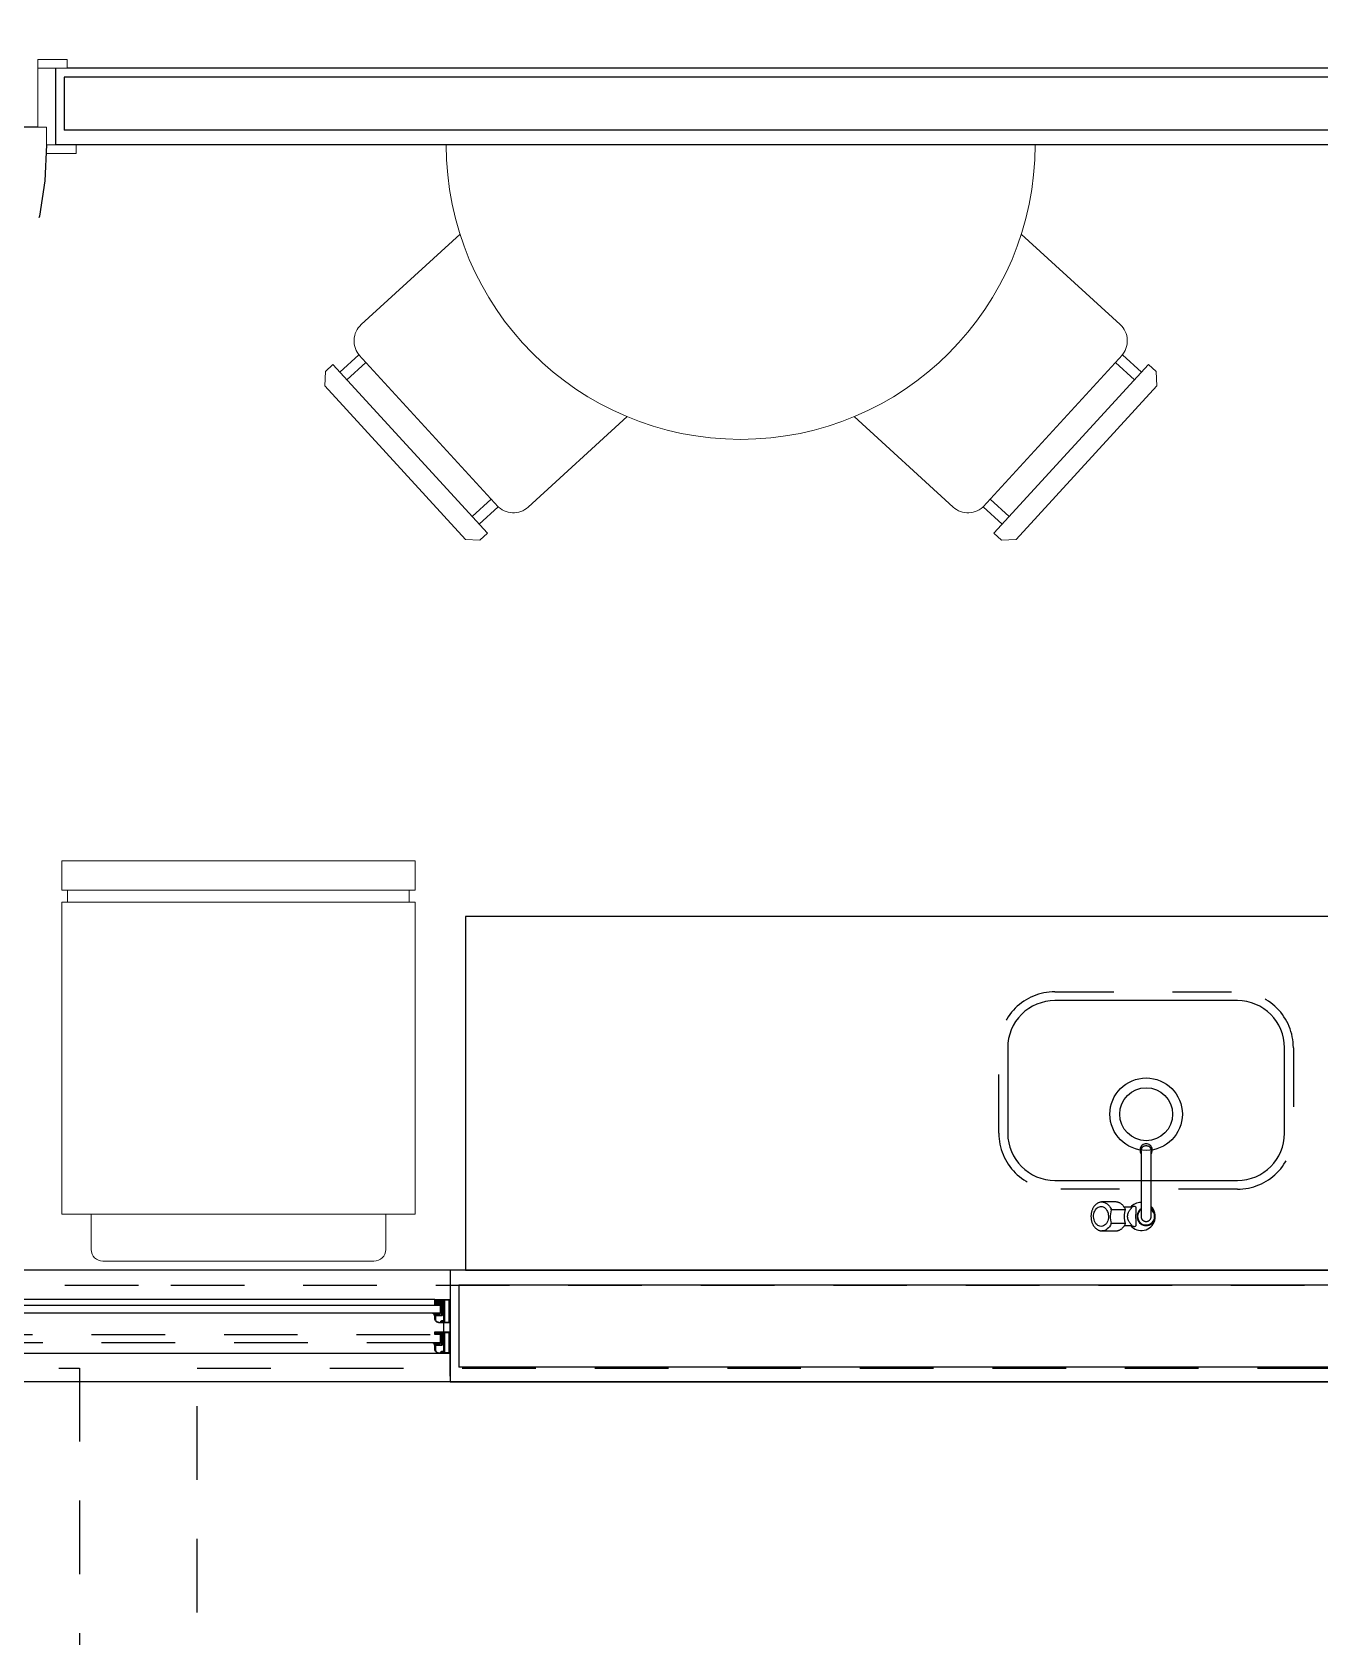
# Model space of a CAD drawing. Header units: millimetres. Extents: x 188.6 to 263.2, y 40.1 to 120.1.
# Drawn here: x 215.777 to 217.963, y 87.462 to 90.186 of the extents above; entities that cross this region are included whole.
import ezdxf

# ---------------------------------------------------------------- set-up
doc = ezdxf.new("R2010")
doc.units = ezdxf.units.MM
for name, pattern in [('_XREF_APTOS 603 E 604$0$HIDDEN2', [0.1875, 0.125, -0.0625]), ('_XREF_APTOS 603 E 604$0$XREF-TIPO$0$HIDDEN', [0.375, 0.25, -0.125]), ('_XREF_APTOS 603 E 604$0$XREF-TIPO$0$HIDDEN2', [0.1875, 0.125, -0.0625]), ('HIDDEN2', [0.1875, 0.125, -0.0625])]:
    doc.linetypes.add(name, pattern=pattern)
for name, color, linetype in [('_XREF_APTOS 603 E 604$0$A-MC-ALVENARIA', 8, 'Continuous'), ('_XREF_APTOS 603 E 604$0$L-MC-LAYOUT MOLHADO', 8, 'Continuous'), ('_XREF_APTOS 603 E 604$0$R-MC-REBOCO', 8, 'Continuous'), ('_XREF_APTOS 603 E 604$0$XREF-TIPO$0$E-MC-ESQUADRIAS', 8, 'Continuous'), ('_XREF_APTOS 603 E 604$0$XREF-TIPO$0$V-MC-VISTA1', 8, 'Continuous'), ('_XREF_APTOS 603 E 604$0$XREF-TIPO$0$V-MC-VISTA2', 8, 'Continuous'), ('ARQ', 8, 'Continuous'), ('ESTR-VIGAS', 11, 'HIDDEN2'), ('ESTRUTURA', 7, 'Continuous'), ('INC-HID-TEXTO', 7, 'Continuous')]:
    doc.layers.add(name, color=color, linetype=linetype)
doc.layers.add('_XREF_APTOS 603 E 604$0$L-MC-LAYOUT', color=8, linetype='Continuous', lineweight=5)
doc.styles.add('60-100', font='romans.shx', dxfattribs={"height": 0.16})
doc.dimstyles.new('SETAS75', dxfattribs={"dimtxt": 0.16, "dimasz": 0.15, "dimexe": 0.15, "dimexo": 0, "dimgap": 0.1, "dimtad": 1, "dimzin": 10, "dimdsep": 46, "dimtxsty": '60-100', "dimblk1": 'OPEN', "dimblk2": 'OPEN', "dimsah": 1, "dimcen": 0, "dimclrd": 244, "dimclre": 244, "dimclrt": 7, "dimadec": 0, "dimazin": 0, "dimtfac": 1, "dimtix": 1, "dimtmove": 2, "dimatfit": 3, "dimldrblk": 'OPEN', "dimfxl": 0.15, "dimtolj": 1, "dimtzin": 6, "dimarcsym": 0})

# ---------------------------------------------------------------- blocks, each defined once
blk = doc.blocks.new('COBERTURA_29-09-2016')
at = {"layer": 'ESTR-VIGAS'}
for points in [[(9.28, 1.68), (5.67, 1.68)], [(14.86, 1.68), (9.28, 1.68)], [(5.77, 1.54), (9.18, 1.54)], [(9.18, 1.54), (9.18, 0)], [(9.38, 1.54), (14.86, 1.54)], [(9.38, 0), (9.38, 1.54)]]:
    blk.add_lwpolyline(points, dxfattribs=at)
blk = doc.blocks.new('_XREF_APTOS 603 E 604$0$XREF-TIPO$0$A$C09674F7B')
at = {"layer": 'ARQ'}
h = blk.add_hatch(dxfattribs=at)
h.set_pattern_fill('ANSI31', color=252, scale=0.0003, style=0)
h.set_pattern_definition([(45, (135.7119826, -159.238119), (-0.000673519209, 0.000673519209), [])])
h.paths.add_polyline_path([(0.0148, 0.0907), (0.0258, 0.0907), (0.0258, 0.0824), (0.0166, 0.0824), (0.0148, 0.0824)])
h = blk.add_hatch(dxfattribs=at)
h.set_pattern_fill('ANSI31', color=252, scale=0.0003, style=0)
h.set_pattern_definition([(45, (136.97132, -159.2343163), (-0.000673519209, 0.000673519209), [])])
h.paths.add_polyline_path([(1.2852, 0.0824), (1.2852, 0.0907), (1.2742, 0.0907), (1.2742, 0.0824)])
h = blk.add_hatch(dxfattribs=at)
h.set_pattern_fill('ANSI31', color=252, scale=0.0003, style=0)
h.set_pattern_definition([(45, (135.7119848, -159.3025696), (-0.000673519209, 0.000673519209), [])])
h.paths.add_polyline_path([(0.0148, 0.0324), (0.0148, 0.0357), (0.0258, 0.0357), (0.0258, 0.0324), (0.0245, 0.0324)])
h = blk.add_hatch(dxfattribs=at)
h.set_pattern_fill('ANSI31', color=252, scale=0.0003, style=0)
h.set_pattern_definition([(45, (136.9713171, -159.30447675), (-0.000673519209, 0.000673519209), [])])
h.paths.add_polyline_path([(1.2742, 0.0305), (1.2742, 0.0338), (1.2852, 0.0338), (1.2852, 0.0305), (1.2838, 0.0305)])
at = {"layer": 'ARQ', "color": 8}
for p, q in [((0, 0), (0, 0.0919)), ((0.0258, 0.0919), (1.2742, 0.0919)), ((0.0108, 0.0369), (0.0108, 0.0519)), ((1.2892, 0.035), (1.2892, 0.0519)), ((1.3, 0.035), (1.3, 0.0519)), ((0.0144, 0), (1.289, 0))]:
    blk.add_line(p, q, dxfattribs=at)
at = {"layer": 'ARQ'}
blk.add_line((0.0108, 0), (0.0108, 0.0353), dxfattribs=at)
for points in [[(0.0258, 0.0919), (0, 0.0919), (0, 0.0519), (0.0144, 0.0519, 0.446841), (0.0148, 0.0523), (0.0148, 0.0526, 0.480957), (0.0143, 0.0531), (0.0138, 0.0531), (0.0138, 0.0547, 0.329606), (0.0135, 0.0551), (0.0133, 0.0552), (0.0129, 0.0552), (0.0127, 0.0549), (0.0127, 0.0535, -0.409991), (0.0123, 0.0531), (0.0112, 0.0531, -0.414214), (0.0108, 0.0535), (0.0108, 0.0903, -0.414214), (0.0112, 0.0907), (0.0123, 0.0907, -0.414214), (0.0127, 0.0903), (0.0127, 0.0833, 0.414214), (0.0131, 0.0829), (0.0134, 0.0829, 0.414214), (0.0138, 0.0833), (0.0138, 0.0903, -0.414214), (0.0142, 0.0907), (0.0258, 0.0907), (0.0258, 0.0919)], [(1.2742, 0.0919), (1.3, 0.0919), (1.3, 0.0519), (1.2856, 0.0519, -0.446841), (1.2852, 0.0523), (1.2852, 0.0526, -0.480957), (1.2857, 0.0531), (1.2862, 0.0531), (1.2862, 0.0547, -0.329606), (1.2865, 0.0551), (1.2867, 0.0552), (1.2871, 0.0552), (1.2873, 0.0549), (1.2873, 0.0535, 0.409991), (1.2877, 0.0531), (1.2888, 0.0531, 0.414214), (1.2892, 0.0535), (1.2892, 0.0903, 0.414214), (1.2888, 0.0907), (1.2877, 0.0907, 0.414214), (1.2873, 0.0903), (1.2873, 0.0833, -0.414214), (1.2869, 0.0829), (1.2866, 0.0829, -0.414214), (1.2862, 0.0833), (1.2862, 0.0903, 0.414214), (1.2858, 0.0907), (1.2742, 0.0907), (1.2742, 0.0919)], [(0.0258, 0.0369), (0, 0.0369), (0, 0), (0.0144, 0, 0.446841), (0.0148, 0.0004), (0.0148, 0.0007, 0.480957), (0.0143, 0.0012), (0.0138, 0.0012), (0.0138, 0.0028, 0.329606), (0.0135, 0.0032), (0.0133, 0.0033), (0.0129, 0.0033), (0.0127, 0.0029), (0.0127, 0.0016, -0.409991), (0.0123, 0.0012), (0.0112, 0.0012, -0.414214), (0.0108, 0.0016), (0.0108, 0.0353, -0.414214), (0.0112, 0.0357), (0.0123, 0.0357, -0.414214), (0.0127, 0.0353), (0.0127, 0.0333, 0.414214), (0.0131, 0.0329), (0.0134, 0.0329, 0.414214), (0.0138, 0.0333), (0.0138, 0.0353, -0.414214), (0.0142, 0.0357), (0.0258, 0.0357), (0.0258, 0.0369)], [(1.2742, 0.035), (1.3, 0.035), (1.3, 0), (1.2856, 0, -0.446841), (1.2852, 0.0004), (1.2852, 0.0007, -0.480957), (1.2857, 0.0012), (1.2862, 0.0012), (1.2862, 0.0028, -0.329606), (1.2865, 0.0032), (1.2867, 0.0033), (1.2871, 0.0033), (1.2873, 0.0029), (1.2873, 0.0016, 0.409991), (1.2877, 0.0012), (1.2888, 0.0012, 0.414214), (1.2892, 0.0016), (1.2892, 0.0334, 0.414214), (1.2888, 0.0338), (1.2877, 0.0338, 0.414214), (1.2873, 0.0334), (1.2873, 0.0313, -0.414214), (1.2869, 0.0309), (1.2866, 0.0309, -0.414214), (1.2862, 0.0313), (1.2862, 0.0334, 0.414214), (1.2858, 0.0338), (1.2742, 0.0338), (1.2742, 0.035)]]:
    blk.add_lwpolyline(points, format="xyb", dxfattribs=at)
for points in [[(0.0011, 0.0907), (0.0097, 0.0907), (0.0097, 0.0532), (0.0011, 0.0532), (0.0011, 0.0907)], [(0.0014, 0.0904), (0.0094, 0.0904), (0.0094, 0.0535), (0.0014, 0.0535)], [(0.0258, 0.0907), (0.0148, 0.0907), (0.0148, 0.0824), (0.0258, 0.0824)], [(0.0166, 0.0684), (1.2838, 0.0684), (1.2838, 0.0824), (0.0166, 0.0824)], [(1.2742, 0.0907), (1.2852, 0.0907), (1.2852, 0.0824), (1.2742, 0.0824)], [(1.2989, 0.0907), (1.2903, 0.0907), (1.2903, 0.0532), (1.2989, 0.0532), (1.2989, 0.0907)], [(1.2986, 0.0904), (1.2906, 0.0904), (1.2906, 0.0535), (1.2986, 0.0535)], [(0.0011, 0.0357), (0.0097, 0.0357), (0.0097, 0.0013), (0.0011, 0.0013), (0.0011, 0.0357)], [(0.0014, 0.0354), (0.0094, 0.0354), (0.0094, 0.0016), (0.0014, 0.0016)], [(0.0258, 0.0357), (0.0148, 0.0357), (0.0148, 0.0324), (0.0258, 0.0324)], [(1.2742, 0.0338), (1.2852, 0.0338), (1.2852, 0.0305), (1.2742, 0.0305)], [(1.2989, 0.0338), (1.2903, 0.0338), (1.2903, 0.0013), (1.2989, 0.0013), (1.2989, 0.0338)], [(1.2986, 0.0335), (1.2906, 0.0335), (1.2906, 0.0016), (1.2986, 0.0016)]]:
    blk.add_lwpolyline(points, close=True, dxfattribs=at)
for points in [[(0.0258, 0.0581), (0.0258, 0.0654), (0.0257, 0.0656), (0.0254, 0.0658), (0.0252, 0.0658), (0.0249, 0.0656), (0.0248, 0.0654), (0.0248, 0.0648), (0.0148, 0.0648), (0.0141, 0.065), (0.0138, 0.0658), (0.0138, 0.0818), (0.0135, 0.0825), (0.0124, 0.0829), (0.0122, 0.0834), (0.0125, 0.0835), (0.0126, 0.0838), (0.0124, 0.0892), (0.012, 0.0894), (0.0117, 0.0894), (0.0113, 0.0892), (0.0112, 0.0839), (0.0112, 0.0834), (0.0117, 0.0822), (0.0128, 0.0818), (0.0128, 0.0658), (0.0134, 0.0643), (0.0148, 0.0638), (0.0244, 0.0638), (0.0247, 0.0636), (0.0248, 0.0634), (0.0248, 0.0581), (0.0241, 0.0558), (0.0224, 0.0544), (0.0193, 0.0534), (0.0162, 0.0529), (0.0159, 0.053), (0.0158, 0.0533), (0.0158, 0.0539), (0.0155, 0.0548), (0.0148, 0.0556), (0.0139, 0.0561), (0.0136, 0.0562), (0.0134, 0.0563), (0.0116, 0.0563), (0.0113, 0.0561), (0.0112, 0.0557), (0.0114, 0.0554), (0.0122, 0.055), (0.0124, 0.055), (0.0126, 0.055), (0.013, 0.0553), (0.0134, 0.0553), (0.0142, 0.0548), (0.0144, 0.0545), (0.0144, 0.0542), (0.0138, 0.0539), (0.0138, 0.0536), (0.0139, 0.0534), (0.0142, 0.0533), (0.0148, 0.0533), (0.0148, 0.0523), (0.0149, 0.052), (0.0152, 0.0519), (0.0191, 0.0523), (0.0228, 0.0535), (0.025, 0.0553), (0.0258, 0.0581)], [(1.2742, 0.0581), (1.2742, 0.0654), (1.2743, 0.0656), (1.2746, 0.0658), (1.2748, 0.0658), (1.2751, 0.0656), (1.2752, 0.0654), (1.2752, 0.0648), (1.2852, 0.0648), (1.2859, 0.065), (1.2862, 0.0658), (1.2862, 0.0818), (1.2865, 0.0825), (1.2877, 0.0829), (1.2878, 0.0834), (1.2875, 0.0835), (1.2874, 0.0838), (1.2876, 0.0892), (1.288, 0.0894), (1.2883, 0.0894), (1.2887, 0.0892), (1.2888, 0.0839), (1.2888, 0.0834), (1.2884, 0.0822), (1.2872, 0.0818), (1.2872, 0.0658), (1.2866, 0.0643), (1.2852, 0.0638), (1.2756, 0.0638), (1.2754, 0.0636), (1.2752, 0.0634), (1.2752, 0.0581), (1.2759, 0.0558), (1.2776, 0.0544), (1.2807, 0.0534), (1.2838, 0.0529), (1.2841, 0.053), (1.2842, 0.0533), (1.2842, 0.0539), (1.2845, 0.0548), (1.2852, 0.0556), (1.2861, 0.0561), (1.2864, 0.0562), (1.2866, 0.0563), (1.2884, 0.0563), (1.2887, 0.0561), (1.2888, 0.0557), (1.2886, 0.0554), (1.2878, 0.055), (1.2877, 0.055), (1.2875, 0.055), (1.287, 0.0553), (1.2866, 0.0553), (1.2858, 0.0548), (1.2856, 0.0545), (1.2857, 0.0542), (1.2862, 0.0539), (1.2862, 0.0536), (1.2861, 0.0534), (1.2858, 0.0533), (1.2852, 0.0533), (1.2852, 0.0523), (1.2851, 0.052), (1.2848, 0.0519), (1.281, 0.0523), (1.2772, 0.0535), (1.275, 0.0553), (1.2742, 0.0581)], [(0.0184, 0.0673), (0.019, 0.0675), (0.0197, 0.0676), (0.0199, 0.0677), (0.02, 0.068), (0.0198, 0.0683), (0.0189, 0.0683), (0.0179, 0.068), (0.017, 0.0674), (0.0169, 0.0672), (0.0169, 0.067), (0.0172, 0.0664), (0.0179, 0.0662), (0.021, 0.0662), (0.0211, 0.0661), (0.0212, 0.066), (0.0212, 0.0659), (0.0212, 0.0658), (0.0214, 0.0657), (0.0242, 0.0657), (0.0243, 0.0658), (0.0244, 0.0659), (0.0244, 0.066), (0.0244, 0.0661), (0.0246, 0.0662), (0.0256, 0.0662), (0.0258, 0.0662), (0.0258, 0.066), (0.0258, 0.0646), (0.0259, 0.0643), (0.0262, 0.0642), (0.0264, 0.0643), (0.0266, 0.0645), (0.0271, 0.0664), (0.0277, 0.0672), (0.0289, 0.0676), (0.029, 0.0678), (0.029, 0.0682), (0.0288, 0.0683), (0.0276, 0.0683), (0.0269, 0.0681), (0.0263, 0.0674), (0.0263, 0.0674), (0.0261, 0.0673), (0.0248, 0.0673), (0.0255, 0.0675), (0.0261, 0.0676), (0.0264, 0.0677), (0.0265, 0.068), (0.0265, 0.0682), (0.0264, 0.0683), (0.0253, 0.0683), (0.0243, 0.0679), (0.0235, 0.0674), (0.0234, 0.0673), (0.0232, 0.0673), (0.0214, 0.0673), (0.0221, 0.0675), (0.0228, 0.0676), (0.0231, 0.0677), (0.0232, 0.068), (0.0231, 0.0683), (0.0219, 0.0683), (0.0209, 0.068), (0.0201, 0.0674), (0.02, 0.0673), (0.0198, 0.0673), (0.0184, 0.0673)], [(1.2816, 0.0673), (1.281, 0.0675), (1.2803, 0.0676), (1.2801, 0.0677), (1.28, 0.068), (1.2802, 0.0683), (1.2811, 0.0683), (1.2821, 0.068), (1.283, 0.0674), (1.2831, 0.0672), (1.2831, 0.067), (1.2828, 0.0664), (1.2822, 0.0662), (1.2791, 0.0662), (1.2789, 0.0661), (1.2789, 0.066), (1.2789, 0.0659), (1.2788, 0.0658), (1.2787, 0.0657), (1.2759, 0.0657), (1.2757, 0.0658), (1.2757, 0.0659), (1.2757, 0.066), (1.2756, 0.0661), (1.2755, 0.0662), (1.2744, 0.0662), (1.2743, 0.0662), (1.2742, 0.066), (1.2742, 0.0646), (1.2741, 0.0643), (1.2738, 0.0642), (1.2736, 0.0643), (1.2734, 0.0645), (1.2729, 0.0664), (1.2723, 0.0672), (1.2711, 0.0676), (1.271, 0.0678), (1.271, 0.0682), (1.2713, 0.0683), (1.2724, 0.0683), (1.2731, 0.0681), (1.2737, 0.0674), (1.2738, 0.0674), (1.274, 0.0673), (1.2752, 0.0673), (1.2746, 0.0675), (1.2739, 0.0676), (1.2736, 0.0677), (1.2735, 0.068), (1.2735, 0.0682), (1.2736, 0.0683), (1.2747, 0.0683), (1.2757, 0.0679), (1.2765, 0.0674), (1.2767, 0.0673), (1.2768, 0.0673), (1.2786, 0.0673), (1.2779, 0.0675), (1.2773, 0.0676), (1.2769, 0.0677), (1.2768, 0.068), (1.2769, 0.0683), (1.2781, 0.0683), (1.2791, 0.068), (1.2799, 0.0674), (1.2801, 0.0673), (1.2802, 0.0673), (1.2816, 0.0673)], [(0.0258, 0.0062), (0.0258, 0.0154), (0.0257, 0.0156), (0.0254, 0.0158), (0.0252, 0.0158), (0.0249, 0.0156), (0.0248, 0.0154), (0.0248, 0.0148), (0.0148, 0.0148), (0.0141, 0.015), (0.0138, 0.0158), (0.0138, 0.0318), (0.0135, 0.0325), (0.0124, 0.0329), (0.0122, 0.0334), (0.0125, 0.0335), (0.0126, 0.0338), (0.0124, 0.0342), (0.012, 0.0344), (0.0117, 0.0344), (0.0113, 0.0342), (0.0112, 0.0339), (0.0112, 0.0334), (0.0117, 0.0322), (0.0128, 0.0318), (0.0128, 0.0158), (0.0134, 0.0143), (0.0148, 0.0138), (0.0244, 0.0138), (0.0247, 0.0136), (0.0248, 0.0134), (0.0248, 0.0062), (0.0241, 0.0039), (0.0224, 0.0025), (0.0194, 0.0015), (0.0162, 0.001), (0.016, 0.0011), (0.0158, 0.0014), (0.0158, 0.002), (0.0155, 0.0029), (0.0148, 0.0037), (0.0139, 0.0042), (0.0136, 0.0043), (0.0134, 0.0043), (0.0116, 0.0043), (0.0113, 0.0042), (0.0112, 0.0038), (0.0114, 0.0035), (0.0122, 0.0031), (0.0124, 0.003), (0.0126, 0.0031), (0.013, 0.0033), (0.0134, 0.0033), (0.0142, 0.0029), (0.0144, 0.0026), (0.0144, 0.0023), (0.0138, 0.002), (0.0138, 0.0017), (0.0139, 0.0015), (0.0142, 0.0013), (0.0148, 0.0013), (0.0148, 0.0004), (0.0149, 0.0001), (0.0152, 0), (0.0191, 0.0004), (0.0228, 0.0016), (0.025, 0.0034), (0.0258, 0.0062)], [(1.2742, 0.0062), (1.2742, 0.0134), (1.2743, 0.0137), (1.2746, 0.0138), (1.2748, 0.0138), (1.2751, 0.0137), (1.2752, 0.0134), (1.2752, 0.0128), (1.2852, 0.0128), (1.2859, 0.0131), (1.2862, 0.0138), (1.2862, 0.0298), (1.2865, 0.0306), (1.2876, 0.031), (1.2878, 0.0314), (1.2875, 0.0316), (1.2874, 0.0319), (1.2876, 0.0323), (1.288, 0.0325), (1.2883, 0.0325), (1.2887, 0.0323), (1.2888, 0.032), (1.2888, 0.0314), (1.2884, 0.0303), (1.2872, 0.0298), (1.2872, 0.0138), (1.2866, 0.0124), (1.2852, 0.0118), (1.2756, 0.0118), (1.2754, 0.0117), (1.2752, 0.0114), (1.2752, 0.0062), (1.2759, 0.0039), (1.2776, 0.0025), (1.2807, 0.0015), (1.2838, 0.001), (1.2841, 0.0011), (1.2842, 0.0014), (1.2842, 0.002), (1.2845, 0.0029), (1.2852, 0.0037), (1.2861, 0.0042), (1.2864, 0.0043), (1.2866, 0.0043), (1.2884, 0.0043), (1.2887, 0.0042), (1.2888, 0.0038), (1.2886, 0.0035), (1.2878, 0.0031), (1.2877, 0.003), (1.2875, 0.0031), (1.287, 0.0033), (1.2866, 0.0033), (1.2858, 0.0029), (1.2856, 0.0026), (1.2857, 0.0023), (1.2862, 0.002), (1.2862, 0.0017), (1.2861, 0.0015), (1.2858, 0.0013), (1.2852, 0.0013), (1.2852, 0.0004), (1.2851, 0.0001), (1.2848, 0), (1.281, 0.0004), (1.2772, 0.0016), (1.275, 0.0034), (1.2742, 0.0062)], [(0.0184, 0.0173), (0.019, 0.0175), (0.0197, 0.0176), (0.0199, 0.0177), (0.02, 0.018), (0.0198, 0.0183), (0.0189, 0.0183), (0.0179, 0.018), (0.017, 0.0174), (0.0169, 0.0172), (0.0169, 0.017), (0.0172, 0.0164), (0.0179, 0.0162), (0.021, 0.0162), (0.0211, 0.0161), (0.0212, 0.016), (0.0212, 0.0159), (0.0212, 0.0158), (0.0214, 0.0157), (0.0242, 0.0157), (0.0243, 0.0158), (0.0244, 0.0159), (0.0244, 0.016), (0.0244, 0.0161), (0.0246, 0.0162), (0.0256, 0.0162), (0.0258, 0.0162), (0.0258, 0.016), (0.0258, 0.0146), (0.0259, 0.0143), (0.0262, 0.0142), (0.0264, 0.0143), (0.0266, 0.0145), (0.0271, 0.0164), (0.0277, 0.0172), (0.0289, 0.0176), (0.029, 0.0178), (0.029, 0.0182), (0.0288, 0.0183), (0.0276, 0.0183), (0.0269, 0.0181), (0.0263, 0.0174), (0.0263, 0.0174), (0.0261, 0.0173), (0.0248, 0.0173), (0.0255, 0.0175), (0.0261, 0.0176), (0.0264, 0.0177), (0.0265, 0.018), (0.0265, 0.0182), (0.0264, 0.0183), (0.0253, 0.0183), (0.0243, 0.0179), (0.0235, 0.0174), (0.0234, 0.0173), (0.0232, 0.0173), (0.0214, 0.0173), (0.0221, 0.0175), (0.0228, 0.0176), (0.0231, 0.0177), (0.0232, 0.018), (0.0231, 0.0183), (0.0219, 0.0183), (0.0209, 0.018), (0.0201, 0.0174), (0.02, 0.0173), (0.0198, 0.0173), (0.0184, 0.0173)], [(1.2816, 0.0154), (1.281, 0.0156), (1.2803, 0.0157), (1.2801, 0.0158), (1.28, 0.0161), (1.2802, 0.0164), (1.2811, 0.0164), (1.2821, 0.0161), (1.283, 0.0155), (1.2831, 0.0153), (1.2831, 0.0151), (1.2828, 0.0145), (1.2821, 0.0143), (1.2791, 0.0143), (1.2789, 0.0142), (1.2789, 0.0141), (1.2789, 0.014), (1.2788, 0.0139), (1.2787, 0.0138), (1.2759, 0.0138), (1.2757, 0.0139), (1.2757, 0.014), (1.2757, 0.0141), (1.2756, 0.0142), (1.2755, 0.0143), (1.2744, 0.0143), (1.2743, 0.0142), (1.2742, 0.0141), (1.2742, 0.0127), (1.2741, 0.0124), (1.2738, 0.0123), (1.2736, 0.0124), (1.2734, 0.0126), (1.2729, 0.0145), (1.2723, 0.0153), (1.2711, 0.0157), (1.271, 0.0159), (1.271, 0.0162), (1.2713, 0.0164), (1.2724, 0.0164), (1.2731, 0.0161), (1.2737, 0.0155), (1.2738, 0.0155), (1.274, 0.0154), (1.2752, 0.0154), (1.2746, 0.0156), (1.2739, 0.0157), (1.2736, 0.0158), (1.2735, 0.0161), (1.2735, 0.0163), (1.2736, 0.0164), (1.2747, 0.0164), (1.2757, 0.016), (1.2765, 0.0155), (1.2767, 0.0154), (1.2768, 0.0154), (1.2786, 0.0154), (1.2779, 0.0156), (1.2773, 0.0157), (1.2769, 0.0158), (1.2768, 0.0161), (1.2769, 0.0164), (1.2781, 0.0164), (1.2791, 0.0161), (1.2799, 0.0155), (1.2801, 0.0154), (1.2802, 0.0154), (1.2816, 0.0154)]]:
    blk.add_lwpolyline(points, dxfattribs=at)
at = {"layer": 'ARQ', "linetype": '_XREF_APTOS 603 E 604$0$XREF-TIPO$0$HIDDEN', "ltscale": 0.5}
blk.add_lwpolyline([(0.0166, 0.0184), (1.2838, 0.0184), (1.2838, 0.0324), (0.0166, 0.0324)], close=True, dxfattribs=at)
blk = doc.blocks.new('_XREF_APTOS 603 E 604$0$CUBA_BL47_SUPERIOR')
for p, q in [((0.155, 0.1123), (-0.155, 0.1123)), ((-0.235, 0.0323), (-0.235, -0.1128)), ((0.235, -0.1128), (0.235, 0.0323)), ((-0.155, -0.1928), (0.155, -0.1928))]:
    blk.add_line(p, q)
at = {"color": 8, "linetype": '_XREF_APTOS 603 E 604$0$HIDDEN2', "ltscale": 0.5}
blk.add_lwpolyline([(-0.25, 0.0323, -0.414214), (-0.155, 0.1273), (0.155, 0.1273, -0.414214), (0.25, 0.0323), (0.25, -0.1128, -0.414214), (0.155, -0.2078), (-0.155, -0.2078, -0.414214), (-0.25, -0.1128)], format="xyb", close=True, dxfattribs=at)
at = {"color": 8}
blk.add_circle((0, 0), 0.0615, dxfattribs=at)
blk.add_circle((0, 0), 0.0449)
for centre, start, end in [((-0.155, 0.0323), 90, 180), ((0.155, 0.0323), 0, 90), ((-0.155, -0.1128), 180, 270), ((0.155, -0.1128), 270, 0)]:
    blk.add_arc(centre, 0.08, start, end)
blk = doc.blocks.new('_XREF_APTOS 603 E 604$0$DECA_1195CR40_SUPERIOR')
for p, q in [((-0.0086, 0.0002), (-0.0086, -0.1099)), ((0.0086, -0.1099), (0.0086, 0.0002)), ((0.0369, 0.016), (0.0246, 0.016)), ((0.0512, 0.0249), (0.051, 0.0249)), ((0.0513, 0.0249), (0.0512, 0.0249)), ((0.0751, 0.0249), (0.0513, 0.0249)), ((0.0766, 0.0174), (0.0761, 0.0174)), ((0.0246, -0.0151), (0.0369, -0.0151)), ((0.0513, -0.0241), (0.0751, -0.0241)), ((0.0761, -0.0166), (0.0766, -0.0166)), ((-0.0102, -0.1112), (-0.0102, -0.1129)), ((-0.0086, -0.1099), (-0.0086, -0.1112)), ((0.0086, -0.1112), (0.0086, -0.1099)), ((0.0102, -0.1129), (0.0102, -0.1112))]:
    blk.add_line(p, q)
at = {"color": 8}
for p, q in [((0.0594, 0.0116), (0.0356, 0.0116)), ((0.0356, -0.0108), (0.0594, -0.0108))]:
    blk.add_line(p, q, dxfattribs=at)
for points in [[(0.0086, 0.0002, 0), (0.0086, 0.0005, 0), (0.0086, 0.0009, 0), (0.0086, 0.0012, 0), (0.0086, 0.0014, 0), (0.0085, 0.0016, 0), (0.0085, 0.0017, 0), (0.0085, 0.0018, 0), (0.0085, 0.0019, 0), (0.0085, 0.0021, 0), (0.0084, 0.0022, 0), (0.0084, 0.0023, 0), (0.0084, 0.0024, 0), (0.0084, 0.0024, 0), (0.0083, 0.0025, 0), (0.0083, 0.0026, 0), (0.0082, 0.0029, 0), (0.0081, 0.0032, 0), (0.008, 0.0035, 0), (0.0079, 0.0038, 0), (0.0076, 0.0045, 0), (0.0073, 0.005, 0), (0.0069, 0.0056, 0), (0.0065, 0.0061, 0), (0.006, 0.0065, 0), (0.0055, 0.007, 0), (0.005, 0.0074, 0), (0.0045, 0.0077, 0), (0.004, 0.008, 0), (0.0034, 0.0083, 0), (0.0028, 0.0085, 0), (0.0022, 0.0087, 0), (0.0016, 0.0088, 0), (0.001, 0.0089, 0), (0.0003, 0.009, 0), (-0.0003, 0.009, 0), (-0.0009, 0.0089, 0), (-0.0016, 0.0088, 0), (-0.0022, 0.0087, 0), (-0.0028, 0.0085, 0), (-0.0034, 0.0083, 0), (-0.0039, 0.008, 0), (-0.0045, 0.0077, 0), (-0.005, 0.0074, 0), (-0.0055, 0.007, 0), (-0.006, 0.0066, 0), (-0.0064, 0.0061, 0), (-0.0068, 0.0056, 0), (-0.0072, 0.0051, 0), (-0.0076, 0.0045, 0), (-0.0076, 0.0043, 0), (-0.0077, 0.0042, 0), (-0.0078, 0.004, 0), (-0.0079, 0.0039, 0), (-0.0079, 0.0037, 0), (-0.008, 0.0035, 0), (-0.0081, 0.0032, 0), (-0.0082, 0.003, 0), (-0.0083, 0.0027, 0), (-0.0084, 0.0024, 0), (-0.0085, 0.002, 0), (-0.0085, 0.0016, 0), (-0.0086, 0.0011, 0), (-0.0086, 0.0007, 0), (-0.0086, 0.0002, 0)], [(0.0246, 0.016, 0), (0.0245, 0.016, 0), (0.0243, 0.016, 0), (0.0242, 0.016, 0), (0.0241, 0.016, 0), (0.024, 0.016, 0), (0.024, 0.016, 0), (0.024, 0.016, 0)], [(0.0352, 0.0117, 0), (0.0352, 0.0117, 0), (0.0353, 0.0117, 0), (0.0354, 0.0116, 0), (0.0356, 0.0116, 0)], [(0.0352, 0.0117, 0), (0.0354, 0.0111, 0), (0.0357, 0.0099, 0), (0.036, 0.0087, 0), (0.0362, 0.0075, 0), (0.0364, 0.0063, 0), (0.0366, 0.005, 0), (0.0367, 0.0037, 0), (0.0368, 0.0025, 0), (0.0368, 0.0012, 0), (0.0368, -0.0001, 0), (0.0368, -0.0013, 0), (0.0367, -0.0026, 0), (0.0366, -0.0039, 0), (0.0364, -0.0051, 0), (0.0363, -0.0064, 0), (0.036, -0.0076, 0), (0.0358, -0.0088, 0), (0.0354, -0.01, 0), (0.0352, -0.0109, 0)], [(0.051, 0.0249, 0), (0.0505, 0.0249, 0), (0.0496, 0.0248, 0), (0.0488, 0.0247, 0), (0.0479, 0.0245, 0), (0.047, 0.0243, 0), (0.0462, 0.024, 0), (0.0454, 0.0236, 0), (0.0445, 0.0232, 0), (0.0437, 0.0228, 0), (0.0429, 0.0223, 0), (0.0422, 0.0218, 0), (0.0414, 0.0212, 0), (0.0407, 0.0205, 0), (0.04, 0.0198, 0), (0.0393, 0.0191, 0), (0.0386, 0.0183, 0), (0.038, 0.0175, 0), (0.0374, 0.0167, 0), (0.0368, 0.0158, 0), (0.0363, 0.0149, 0), (0.0358, 0.0139, 0), (0.0354, 0.013, 0), (0.0353, 0.0128, 0)], [(0.0513, 0.0249, 0), (0.0513, 0.0249, 0)], [(0.0639, 0.0004, 0), (0.0641, 0.003, 0), (0.0645, 0.0056, 0), (0.0652, 0.008, 0), (0.0662, 0.0102, 0), (0.0675, 0.0122, 0), (0.0689, 0.014, 0), (0.0705, 0.0154, 0), (0.0723, 0.0164, 0), (0.0742, 0.0171, 0), (0.0761, 0.0174, 0), (0.0766, 0.0174, 0)], [(0.0766, -0.0166, 0), (0.0746, -0.0164, 0), (0.0727, -0.0158, 0), (0.0709, -0.0148, 0), (0.0693, -0.0135, 0), (0.0678, -0.0118, 0), (0.0665, -0.0099, 0), (0.0655, -0.0077, 0), (0.0647, -0.0053, 0), (0.0642, -0.0028, 0), (0.0639, -0.0002, 0), (0.0639, 0.0004, 0)], [(0.0751, -0.0241, 0), (0.0755, -0.0241, 0), (0.0764, -0.024, 0), (0.0773, -0.0239, 0), (0.0781, -0.0237, 0), (0.079, -0.0235, 0), (0.0799, -0.0233, 0), (0.0807, -0.0229, 0), (0.0815, -0.0226, 0), (0.0823, -0.0221, 0), (0.0831, -0.0217, 0), (0.0839, -0.0211, 0), (0.0847, -0.0206, 0), (0.0854, -0.02, 0), (0.0861, -0.0193, 0), (0.0868, -0.0186, 0), (0.0875, -0.0178, 0), (0.0881, -0.017, 0), (0.0888, -0.0162, 0), (0.0893, -0.0153, 0), (0.0899, -0.0144, 0), (0.0904, -0.0135, 0), (0.0909, -0.0125, 0), (0.0913, -0.0115, 0), (0.0917, -0.0105, 0), (0.0921, -0.0095, 0), (0.0924, -0.0084, 0), (0.0927, -0.0073, 0), (0.093, -0.0062, 0), (0.0932, -0.0051, 0), (0.0934, -0.004, 0), (0.0935, -0.0028, 0), (0.0936, -0.0017, 0), (0.0937, -0.0005, 0), (0.0937, 0.0006, 0), (0.0936, 0.0018, 0), (0.0936, 0.0029, 0), (0.0935, 0.0041, 0), (0.0933, 0.0052, 0), (0.0931, 0.0064, 0), (0.0929, 0.0075, 0), (0.0926, 0.0086, 0), (0.0923, 0.0096, 0), (0.092, 0.0107, 0), (0.0916, 0.0117, 0), (0.0912, 0.0128, 0), (0.0907, 0.0137, 0), (0.0902, 0.0147, 0), (0.0897, 0.0156, 0), (0.0891, 0.0165, 0), (0.0885, 0.0174, 0), (0.0879, 0.0182, 0), (0.0873, 0.019, 0), (0.0866, 0.0197, 0), (0.0859, 0.0204, 0), (0.0851, 0.0211, 0), (0.0844, 0.0217, 0), (0.0836, 0.0222, 0), (0.0828, 0.0227, 0), (0.082, 0.0232, 0), (0.0812, 0.0236, 0), (0.0803, 0.0239, 0), (0.0795, 0.0242, 0), (0.0786, 0.0245, 0), (0.0778, 0.0247, 0), (0.0769, 0.0248, 0), (0.076, 0.0249, 0), (0.0751, 0.0249, 0), (0.0751, 0.0249, 0)], [(0.0751, 0.0249, 0), (0.0751, 0.0249, 0)], [(0.0766, 0.0174, 0), (0.0785, 0.0172, 0), (0.0804, 0.0166, 0), (0.0822, 0.0157, 0), (0.0838, 0.0143, 0), (0.0853, 0.0127, 0), (0.0866, 0.0107, 0), (0.0877, 0.0085, 0), (0.0885, 0.0062, 0), (0.089, 0.0036, 0), (0.0892, 0.001, 0), (0.0891, -0.0016, 0), (0.0887, -0.0041, 0), (0.0881, -0.0066, 0), (0.0871, -0.0088, 0), (0.086, -0.0109, 0), (0.0846, -0.0127, 0), (0.083, -0.0142, 0), (0.0812, -0.0154, 0), (0.0794, -0.0161, 0), (0.0775, -0.0165, 0), (0.0766, -0.0166, 0)], [(0.024, -0.0152, 0), (0.024, -0.0152, 0), (0.024, -0.0151, 0), (0.0241, -0.0151, 0), (0.0243, -0.0151, 0), (0.0245, -0.0151, 0), (0.0246, -0.0151, 0)], [(0.0356, -0.0108, 0), (0.0354, -0.0108, 0), (0.0353, -0.0108, 0), (0.0352, -0.0108, 0), (0.0352, -0.0109, 0)], [(0.0353, -0.0119, 0), (0.0355, -0.0125, 0), (0.036, -0.0134, 0), (0.0365, -0.0144, 0), (0.037, -0.0153, 0), (0.0376, -0.0161, 0), (0.0382, -0.017, 0), (0.0389, -0.0178, 0), (0.0395, -0.0185, 0), (0.0402, -0.0193, 0), (0.041, -0.0199, 0), (0.0417, -0.0205, 0), (0.0425, -0.0211, 0), (0.0432, -0.0216, 0), (0.0441, -0.0221, 0), (0.0449, -0.0226, 0), (0.0457, -0.0229, 0), (0.0466, -0.0233, 0), (0.0474, -0.0235, 0), (0.0483, -0.0237, 0), (0.0491, -0.0239, 0), (0.05, -0.024, 0), (0.0509, -0.0241, 0), (0.0514, -0.0241, 0)], [(0.0514, -0.0241, 0), (0.0513, -0.0241, 0)], [(0.0751, -0.0241, 0), (0.0751, -0.0241, 0)], [(-0.0086, -0.1059, 0), (-0.0094, -0.1075, 0), (-0.0099, -0.1091, 0), (-0.0102, -0.1109, 0), (-0.0102, -0.1112, 0)], [(0.0102, -0.1112, 0), (0.01, -0.1095, 0), (0.0096, -0.1078, 0), (0.0088, -0.1062, 0), (0.0086, -0.1059, 0)], [(-0.0102, -0.1129, 0), (-0.01, -0.1147, 0), (-0.0096, -0.1164, 0), (-0.0088, -0.118, 0), (-0.0078, -0.1195, 0), (-0.0065, -0.1207, 0), (-0.0051, -0.1217, 0), (-0.0035, -0.1225, 0), (-0.0018, -0.1229, 0), (0, -0.1231, 0)], [(0, -0.1231, 0), (0.0018, -0.1229, 0), (0.0035, -0.1225, 0), (0.0051, -0.1217, 0), (0.0065, -0.1207, 0), (0.0078, -0.1195, 0), (0.0088, -0.118, 0), (0.0096, -0.1164, 0), (0.01, -0.1147, 0), (0.0102, -0.1129, 0)]]:
    blk.add_polyline3d(points)
for points in [[(0.0253, -0.0151, 0), (0.0249, -0.0153, 0), (0.0243, -0.0157, 0), (0.0235, -0.0161, 0), (0.0227, -0.0164, 0), (0.022, -0.0167, 0), (0.0213, -0.0168, 0), (0.0207, -0.0169, 0), (0.0201, -0.017, 0), (0.0196, -0.0169, 0), (0.0192, -0.0168, 0), (0.0186, -0.0166, 0), (0.0182, -0.0163, 0), (0.0179, -0.0159, 0), (0.0177, -0.0154, 0), (0.0175, -0.0149, 0), (0.0173, -0.0142, 0), (0.0173, -0.0135, 0), (0.0173, -0.0127, 0), (0.0173, -0.0118, 0), (0.0173, -0.0108, 0), (0.0174, -0.01, 0), (0.0174, -0.0091, 0), (0.0175, -0.0082, 0), (0.0175, -0.0072, 0), (0.0176, -0.0065, 0), (0.0176, -0.0056, 0), (0.0177, -0.0051, 0), (0.0177, -0.0044, 0), (0.0177, -0.0038, 0), (0.0177, -0.0034, 0), (0.0177, -0.003, 0), (0.0178, -0.0026, 0), (0.0178, -0.0022, 0), (0.0178, -0.0017, 0), (0.0178, -0.0012, 0), (0.0178, -0.0008, 0), (0.0178, -0.0004, 0), (0.0178, -0.0001, 0), (0.0178, 0.0004, 0), (0.0178, 0.0009, 0), (0.0178, 0.0014, 0), (0.0178, 0.0018, 0), (0.0178, 0.0022, 0), (0.0178, 0.0026, 0), (0.0178, 0.003, 0), (0.0178, 0.0034, 0), (0.0177, 0.004, 0), (0.0177, 0.0047, 0), (0.0177, 0.0053, 0), (0.0177, 0.0058, 0), (0.0176, 0.0067, 0), (0.0176, 0.0074, 0), (0.0175, 0.0087, 0), (0.0174, 0.0099, 0), (0.0174, 0.0109, 0), (0.0173, 0.0119, 0), (0.0173, 0.0129, 0), (0.0173, 0.0138, 0), (0.0173, 0.0146, 0), (0.0174, 0.0154, 0), (0.0176, 0.0161, 0), (0.0178, 0.0166, 0), (0.0181, 0.017, 0), (0.0184, 0.0173, 0), (0.0187, 0.0175, 0), (0.0192, 0.0177, 0), (0.0197, 0.0178, 0), (0.0203, 0.0178, 0), (0.0211, 0.0177, 0), (0.0219, 0.0176, 0), (0.0226, 0.0173, 0), (0.0234, 0.017, 0), (0.0242, 0.0166, 0), (0.025, 0.0162, 0), (0.0253, 0.016, 0)], [(0.0246, 0.016, 0), (0.0244, 0.016, 0), (0.0244, 0.0159, 0), (0.0243, 0.0158, 0), (0.0243, 0.0156, 0), (0.0244, 0.0154, 0), (0.0245, 0.0152, 0), (0.0248, 0.0148, 0), (0.0251, 0.0144, 0), (0.0254, 0.014, 0), (0.0258, 0.0135, 0), (0.0267, 0.0124, 0), (0.0272, 0.0118, 0), (0.0277, 0.0112, 0), (0.0282, 0.0103, 0), (0.0288, 0.0094, 0), (0.0294, 0.0083, 0), (0.0297, 0.0077, 0), (0.03, 0.0071, 0), (0.0303, 0.0064, 0), (0.0305, 0.0056, 0), (0.0307, 0.0052, 0), (0.0308, 0.0048, 0), (0.0309, 0.0044, 0), (0.031, 0.0039, 0), (0.0311, 0.0034, 0), (0.0312, 0.0029, 0), (0.0313, 0.0024, 0), (0.0313, 0.0019, 0), (0.0314, 0.0014, 0), (0.0314, 0.0009, 0), (0.0314, 0.0006, 0), (0.0314, 0.0004, 0), (0.0314, 0.0001, 0), (0.0314, -0.0002, 0), (0.0314, -0.0005, 0), (0.0314, -0.0007, 0), (0.0313, -0.001, 0), (0.0313, -0.0013, 0), (0.0313, -0.0017, 0), (0.0312, -0.0021, 0), (0.0311, -0.0025, 0), (0.0311, -0.0029, 0), (0.031, -0.0033, 0), (0.0309, -0.0036, 0), (0.0308, -0.0041, 0), (0.0306, -0.0045, 0), (0.0303, -0.0053, 0), (0.03, -0.0061, 0), (0.0297, -0.0068, 0), (0.0292, -0.0078, 0), (0.0288, -0.0086, 0), (0.0283, -0.0094, 0), (0.0278, -0.0101, 0), (0.0269, -0.0113, 0), (0.0261, -0.0124, 0), (0.0253, -0.0133, 0), (0.025, -0.0137, 0), (0.0247, -0.014, 0), (0.0245, -0.0144, 0), (0.0243, -0.0147, 0), (0.0243, -0.0149, 0), (0.0243, -0.015, 0), (0.0243, -0.0151, 0), (0.0245, -0.0151, 0), (0.0246, -0.0151, 0)], [(0.0594, 0.0129, 0), (0.0593, 0.0127, 0), (0.0593, 0.0125, 0), (0.0593, 0.0122, 0), (0.0593, 0.0119, 0), (0.0593, 0.0117, 0), (0.0594, 0.0116, 0)], [(0.0594, 0.0129, 0), (0.0607, 0.0155, 0), (0.0623, 0.0179, 0), (0.064, 0.0199, 0), (0.066, 0.0216, 0), (0.0681, 0.023, 0), (0.0703, 0.0241, 0), (0.0725, 0.0247, 0), (0.0749, 0.0249, 0), (0.0751, 0.0249, 0)], [(0.0594, -0.0108, 0), (0.0602, -0.0075, 0), (0.0607, -0.0041, 0), (0.061, -0.0006, 0), (0.0609, 0.0028, 0), (0.0605, 0.0062, 0), (0.0599, 0.0096, 0), (0.0594, 0.0116, 0)], [(0.0594, -0.0108, 0), (0.0593, -0.011, 0), (0.0593, -0.0113, 0), (0.0593, -0.0115, 0), (0.0593, -0.0118, 0), (0.0594, -0.012, 0), (0.0594, -0.0121, 0)], [(0.0751, -0.0241, 0), (0.0727, -0.0239, 0), (0.0705, -0.0233, 0), (0.0682, -0.0223, 0), (0.0662, -0.0209, 0), (0.0642, -0.0192, 0), (0.0624, -0.0172, 0), (0.0609, -0.0149, 0), (0.0595, -0.0123, 0), (0.0594, -0.0121, 0)], [(0.0086, -0.1112, 0), (0.0086, -0.1119, 0), (0.0085, -0.1126, 0), (0.0084, -0.1133, 0), (0.0082, -0.1139, 0), (0.008, -0.1145, 0), (0.0077, -0.1152, 0), (0.0074, -0.1157, 0), (0.007, -0.1163, 0), (0.0066, -0.1168, 0), (0.0061, -0.1173, 0), (0.0056, -0.1178, 0), (0.0051, -0.1182, 0), (0.0045, -0.1186, 0), (0.0039, -0.1189, 0), (0.0033, -0.1192, 0), (0.0027, -0.1194, 0), (0.002, -0.1196, 0), (0.0014, -0.1197, 0), (0.0007, -0.1198, 0), (0, -0.1198, 0), (-0.0007, -0.1198, 0), (-0.0013, -0.1197, 0), (-0.002, -0.1196, 0), (-0.0027, -0.1194, 0), (-0.0033, -0.1192, 0), (-0.0039, -0.1189, 0), (-0.0045, -0.1186, 0), (-0.0051, -0.1182, 0), (-0.0056, -0.1178, 0), (-0.0061, -0.1173, 0), (-0.0066, -0.1168, 0), (-0.007, -0.1163, 0), (-0.0073, -0.1157, 0), (-0.0077, -0.1152, 0), (-0.008, -0.1145, 0), (-0.0082, -0.1139, 0), (-0.0084, -0.1133, 0), (-0.0085, -0.1126, 0), (-0.0086, -0.1119, 0), (-0.0086, -0.1112, 0)]]:
    blk.add_polyline3d(points, dxfattribs=at)
for centre, radius, start, end in [((0.0083, 0.0004), 0.0239, 40.6224, 224.7251), ((0, 0.0004), 0.0155, 303.7054, 236.2946), ((0, 0.0004), 0.00862, 180, 180.586), ((0, 0.0004), 0.00862, 180.586, 182.5957), ((0, 0.0004), 0.00862, 357.1497, 359.5628), ((0, 0.0004), 0.00862, 359.5628, 0), ((0.0366, 0.0122), 0.0015, 156.1757, 196.6323), ((0.0083, 0.0004), 0.0239, 270.7235, 319.3776), ((0.0366, -0.0113), 0.0015, 163.3677, 203.8243)]:
    blk.add_arc(centre, radius, start, end)
for start, end in [(0, 233.4897), (306.5103, 0)]:
    blk.add_arc((0, 0.0004), 0.0145, start, end, dxfattribs=at)
blk = doc.blocks.new('_XREF_APTOS 603 E 604$0$geladeira')
at = {"layer": '_XREF_APTOS 603 E 604$0$L-MC-LAYOUT'}
for p, q in [((209.0014, 120.7692), (209.0014, 121.3692)), ((209.0014, 121.3692), (209.5314, 121.3692)), ((209.5314, 120.7692), (209.5314, 121.3692)), ((209.5514, 120.7692), (209.5514, 121.3692)), ((209.5514, 121.3692), (209.6014, 121.3692)), ((209.6014, 120.7692), (209.6014, 121.3692)), ((209.5314, 121.3592), (209.5514, 121.3592)), ((208.9417, 121.3192), (209.0014, 121.3192)), ((208.9217, 120.8392), (208.9217, 121.2992)), ((208.9417, 120.8192), (209.0014, 120.8192)), ((209.0014, 120.7692), (209.5314, 120.7692)), ((209.5314, 120.7792), (209.5514, 120.7792)), ((209.5514, 120.7692), (209.6014, 120.7692))]:
    blk.add_line(p, q, dxfattribs=at)
for centre, start, end in [((208.9417, 121.2992), 90, 180), ((208.9417, 120.8392), 180, 270)]:
    blk.add_arc(centre, 0.02, start, end, dxfattribs=at)
blk = doc.blocks.new('_XREF_APTOS 603 E 604$0$XREF-TIPO$0$A$C281A5909')
at = {"layer": 'ARQ'}
for p, q in [((0.05, 0.755), (0.08, 0.755)), ((0.05, 0.155), (0.05, 0.755)), ((0.08, 0.755), (0.05, 0.755)), ((0.05, 0.755), (0.05, 0.155)), ((0.08, 0.755), (0.08, 0.155)), ((0.08, 0.155), (0.08, 0.755)), ((0.035, 0.025), (0.035, 0.155)), ((0.08, 0.155), (0.05, 0.155)), ((0.05, 0.155), (0.08, 0.155)), ((0.665, 0.025), (0.665, 0.155)), ((0.635, 0.125), (0.065, 0.125))]:
    blk.add_line(p, q, dxfattribs=at)
at = {"layer": 'ARQ', "lineweight": 13}
for p, q in [((0, 0.155), (0, 0.17)), ((0, 0.17), (0.05, 0.17)), ((0.65, 0.155), (0.65, 0.17)), ((0.65, 0.17), (0.7, 0.17)), ((0.7, 0.17), (0.7, 0.155)), ((0, 0.155), (0.05, 0.155)), ((0.05, 0.155), (0.035, 0.155)), ((0.05, 0.155), (0.05, 0.125)), ((0.665, 0.155), (0.65, 0.155)), ((0.65, 0.125), (0.65, 0.155)), ((0.65, 0.155), (0.7, 0.155)), ((0.05, 0.125), (0.065, 0.125)), ((0.065, 0.125), (0.065, 0.0095)), ((0.635, 0.025), (0.635, 0.125)), ((0.635, 0.125), (0.65, 0.125)), ((0.065, 0.0345), (0.065, 0.0195)), ((0.635, 0.01), (0.635, 0.0325)), ((0.015, 0.0095), (0.015, 0.025)), ((0.065, 0.025), (0.015, 0.025)), ((0.065, 0.0095), (0.015, 0.0095)), ((0.685, 0.025), (0.635, 0.025)), ((0.685, 0.01), (0.635, 0.01)), ((0.685, 0.025), (0.685, 0.01))]:
    blk.add_line(p, q, dxfattribs=at)
at = {"layer": 'ARQ', "color": 8, "linetype": '_XREF_APTOS 603 E 604$0$XREF-TIPO$0$HIDDEN2'}
blk.add_arc((0.05, 0.155), 0.6, 0, 90, dxfattribs=at)
blk = doc.blocks.new('A$C0BE265FA')
at = {"layer": '_XREF_APTOS 603 E 604$0$A-MC-ALVENARIA'}
for p, q in [((7.5899, 2.2151), (4.51, 2.2151)), ((4.51, 2.2151), (4.51, 2.1251)), ((8.9, 2.1251), (4.51, 2.1251)), ((5.18, 0.1651), (5.18, 0.0251)), ((5.18, 0.1651), (8.9, 0.1651)), ((9.04, 0.0251), (5.18, 0.0251)), ((5.165, 0), (7.955, 0))]:
    blk.add_line(p, q, dxfattribs=at)
at = {"layer": '_XREF_APTOS 603 E 604$0$L-MC-LAYOUT'}
for p, q in [((4.9779, 1.7141), (5.0102, 1.7437)), ((5.2465, 1.4857), (5.0101, 1.7438)), ((6.0702, 1.4857), (6.3066, 1.7438)), ((6.3388, 1.7141), (6.3065, 1.7437)), ((5.2284, 1.4406), (4.966, 1.7271)), ((4.9897, 1.7012), (5.022, 1.7308)), ((6.0882, 1.4406), (6.3507, 1.7271)), ((6.327, 1.7012), (6.2947, 1.7308)), ((5.2346, 1.4986), (5.2025, 1.4689)), ((6.082, 1.4986), (6.1142, 1.4689)), ((5.2465, 1.4857), (5.2143, 1.456)), ((6.0702, 1.4857), (6.1024, 1.456))]:
    blk.add_line(p, q, dxfattribs=at)
for points in [[(5.0118, 1.7419, -0.414214), (5.0141, 1.7949), (5.1819, 1.9486)], [(6.3049, 1.7419, 0.414214), (6.3026, 1.7949), (6.1348, 1.9486)], [(5.4655, 1.6388), (5.2978, 1.4852, -0.414214), (5.2448, 1.4875)], [(5.8511, 1.6388), (6.0189, 1.4852, 0.414214), (6.0719, 1.4875)]]:
    blk.add_lwpolyline(points, format="xyb", dxfattribs=at)
for points in [[(5.2285, 1.4406), (5.2156, 1.4288), (5.1909, 1.4299), (4.9521, 1.6907), (4.9532, 1.7154), (4.9661, 1.7272)], [(6.0882, 1.4406), (6.1011, 1.4288), (6.1258, 1.4299), (6.3646, 1.6907), (6.3635, 1.7154), (6.3506, 1.7272)]]:
    blk.add_lwpolyline(points, dxfattribs=at)
blk.add_arc((5.6583, 2.1001), 0.5, 180, 360, dxfattribs=at)
at = {"layer": '_XREF_APTOS 603 E 604$0$L-MC-LAYOUT MOLHADO'}
blk.add_lwpolyline([(7.9911, 0.79), (5.1911, 0.79), (5.1911, 0.19), (7.9911, 0.19)], close=True, dxfattribs=at)
at = {"layer": '_XREF_APTOS 603 E 604$0$R-MC-REBOCO'}
for p, q in [((7.5749, 2.2301), (4.515, 2.2301)), ((8.875, 2.1001), (4.495, 2.1001)), ((5.165, 0.19), (5.165, 0)), ((8.875, 0.19), (5.165, 0.19)), ((5.165, 0.0101), (5.165, 0.1401)), ((5.165, 0.1401), (5.165, 0.0101)), ((9.76, 0), (5.165, 0))]:
    blk.add_line(p, q, dxfattribs=at)
at = {"layer": '_XREF_APTOS 603 E 604$0$XREF-TIPO$0$V-MC-VISTA2'}
for p, q in [((5.165, 0.19), (3.865, 0.19)), ((5.165, 0), (3.865, 0))]:
    blk.add_line(p, q, dxfattribs=at)
at = {"layer": '_XREF_APTOS 603 E 604$0$L-MC-LAYOUT MOLHADO', "xscale": -1, "rotation": 270}
blk.add_blockref('_XREF_APTOS 603 E 604$0$geladeira', (-116.2635, -208.7167), dxfattribs=at)
at = {"layer": '_XREF_APTOS 603 E 604$0$L-MC-LAYOUT MOLHADO', "rotation": 180}
for name, p in [('_XREF_APTOS 603 E 604$0$CUBA_BL47_SUPERIOR', (6.3467, 0.4545)), ('_XREF_APTOS 603 E 604$0$DECA_1195CR40_SUPERIOR', (6.3467, 0.2814))]:
    blk.add_blockref(name, p, dxfattribs=at)
at = {"layer": '_XREF_APTOS 603 E 604$0$XREF-TIPO$0$E-MC-ESQUADRIAS', "xscale": -1, "rotation": 180}
blk.add_blockref('_XREF_APTOS 603 E 604$0$XREF-TIPO$0$A$C281A5909', (3.83, 2.2551), dxfattribs=at)
at = {"layer": '_XREF_APTOS 603 E 604$0$XREF-TIPO$0$V-MC-VISTA1', "xscale": -1}
blk.add_blockref('_XREF_APTOS 603 E 604$0$XREF-TIPO$0$A$C09674F7B', (5.165, 0.0482), dxfattribs=at)
blk = doc.blocks.new('_OPEN')
at = {"color": 0, "linetype": 'ByBlock'}
for p, q in [((-1, 0.167), (0, 0)), ((0, 0), (-1, -0.167)), ((0, 0), (-1, 0))]:
    blk.add_line(p, q, dxfattribs=at)

msp = doc.modelspace()

# ---------------------------------------------------------------- block references
at = {"layer": 'ESTRUTURA'}
msp.add_blockref('COBERTURA_29-09-2016', (206.677, 86.3784), dxfattribs=at)

# ---------------------------------------------------------------- next in the draw order: block references
at = {"layer": 'ARQ'}
msp.add_blockref('A$C0BE265FA', (211.3213, 87.8947), dxfattribs=at)

# ---------------------------------------------------------------- next in the draw order: leaders
at = {"layer": 'INC-HID-TEXTO'}
msp.add_leader([(211.8889, 86.6998), (213.4934, 91.2778), (216.1123, 91.2778)], dimstyle='SETAS75', dxfattribs=at)

doc.saveas('drawing.dxf')
